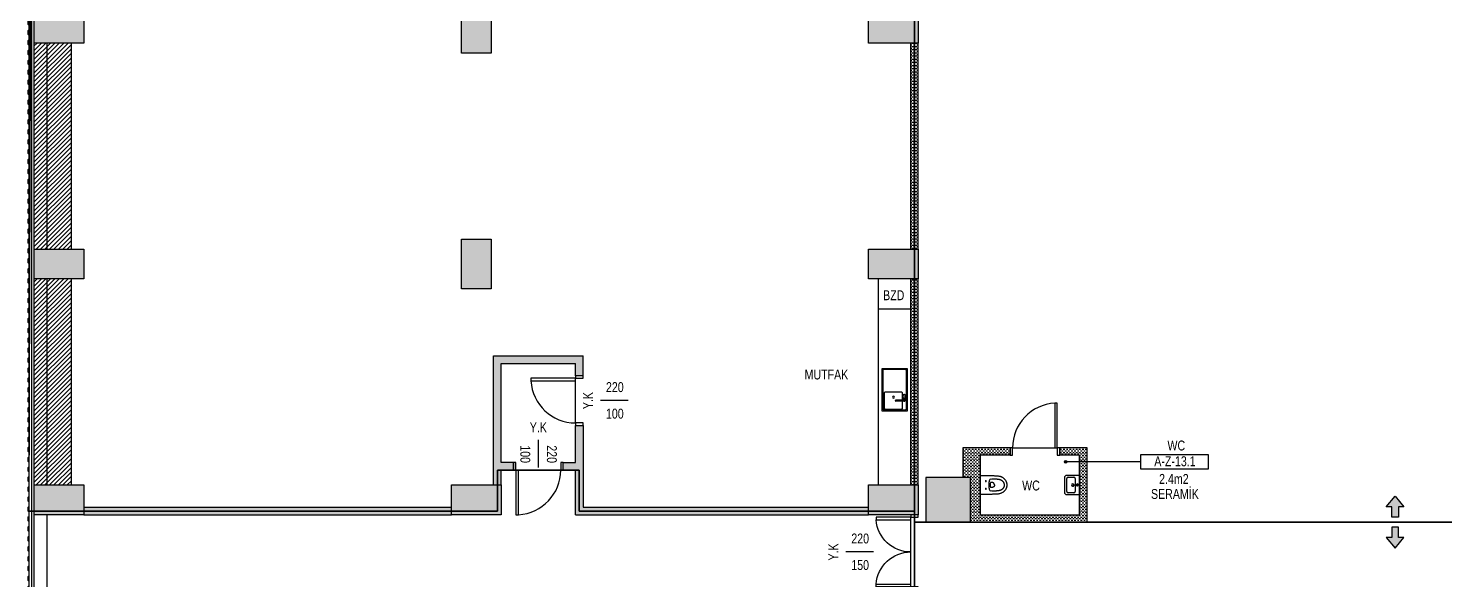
# Model space of a CAD drawing. Extents: x 259761 to 283296, y -701091 to -693683.
# Drawn here: x 259935 to 262787, y -698271 to -697160 of the extents above; entities that cross this region are included whole.
import ezdxf
from ezdxf.enums import TextEntityAlignment as Align

# ---------------------------------------------------------------- set-up
doc = ezdxf.new("R2010")
doc.units = 0
doc.header["$MEASUREMENT"] = 0
doc.layers.get('0').update_dxf_attribs({"linetype": 'CONTINUOUS'})
for name, color, linetype in [('A-DOOR', 193, 'CONTINUOUS'), ('A-WALL-SNWPNL', 200, 'CONTINUOUS'), ('MKDU0', 50, 'CONTINUOUS')]:
    doc.layers.add(name, color=color, linetype=linetype)
doc.styles.add('Fields_100', font='act_simplex.shx', dxfattribs={"width": 0.8, "height": 20})
pattern_1 = [(0, (256351.4238, -647212.943), (3.175, 3.175), [3.175, -3.175])]
pattern_2 = [(45, (256351.424, -695852.415), (-4.490128, 4.490128), []), (45, (256355.914, -695852.415), (-4.490128, 4.490128), [3.175, -1.5875])]
pattern_3 = [(0, (209107.1342, -701573.9754), (3.175, 3.175), [3.175, -3.175])]

# ---------------------------------------------------------------- blocks, each defined once
blk = doc.blocks.new('KAPI_100')
at = {"layer": 'A-DOOR'}
blk.add_line((5, 15), (95, 15), dxfattribs=at)
blk.add_lwpolyline([(95, 15), (95, 105), (90, 105), (90, 15)], dxfattribs=at)
for points in [[(0, 0), (5, 0), (5, 15), (0, 15)], [(95, 0), (100, 0), (100, 15), (95, 15)]]:
    blk.add_lwpolyline(points, close=True, dxfattribs=at)
blk.add_arc((95, 15), 90, 93.1847, 180, dxfattribs=at)
blk = doc.blocks.new('EVİYE')
at = {"linetype": 'Continuous'}
for p, q in [((19.4, -6.2), (19.4, -5.8)), ((19.8, -6), (19.8, -22.2)), ((19.8, -22.2), (19.8, -22.4)), ((21, -23.3), (21, -23.3)), ((21, -23.3), (21, -23.3)), ((22.1, -6), (22.1, -22.2)), ((22.1, -22.2), (22.1, -22.4)), ((25.4, -3.8), (25.4, -3.8)), ((27.4, -3.8), (25.4, -3.8)), ((25.4, -8.2), (27.4, -8.2)), ((25.4, -8.2), (25.4, -8.2)), ((28.6, -4.4), (28.6, -4.4)), ((28.6, -7.6), (28.6, -7.6)), ((32.7, -4.7), (28.7, -4.4)), ((28.7, -4.4), (28.7, -4.4)), ((28.7, -7.6), (32.7, -7.4))]:
    blk.add_line(p, q, dxfattribs=at)
blk.add_lwpolyline([(86, 0), (0, 0), (0, -50), (86, -50)], close=True)
blk.add_lwpolyline([(82, -2), (4, -2, 0.414214), (2, -4), (2, -46, 0.414214), (4, -48), (82, -48, 0.523943), (84, -47), (84, -4, 0.414214)], format="xyb", close=True)
blk.add_lwpolyline([(22.1, -9), (36, -9, -0.414214), (38, -11), (38, -44, -0.414214), (36, -46), (6, -46, -0.414214), (4, -44), (4, -11, -0.414214), (6, -9), (19.8, -9)], format="xyb")
for points in [[(25.1, -3.9), (24.4, -3.9), (23.3, -3.7), (22, -3.6)], [(22.1, -8.4), (23.3, -8.3), (24.4, -8.1), (25.1, -8.1)], [(28.6, -4.4), (28.4, -4.2), (28.1, -4), (27.9, -3.9), (27.6, -3.9), (27.4, -3.8)], [(27.4, -8.2), (27.6, -8.1), (27.9, -8.1), (28.1, -8), (28.4, -7.8), (28.6, -7.6)], [(28.7, -4.4), (28.6, -4.4), (28.6, -4.4), (28.6, -4.4)], [(28.6, -7.6), (28.6, -7.6), (28.6, -7.6), (28.7, -7.6)], [(28.7, -4.4), (28.7, -4.4), (28.7, -4.4)], [(28.7, -7.6), (28.7, -7.6), (28.7, -7.6)]]:
    blk.add_lwpolyline(points, dxfattribs=at)
blk.add_circle((28, -27.5), 2)
for centre, radius, start, end in [((21, -22.4), 1.12, 180.004, 187.274), ((21, -6), 1.15, 0, 180), ((21, -22.2), 1.11, 179.6327, 180), ((21, -22.4), 1.12, 187.2803, 193.0501), ((21, -22.4), 1.12, 193.0508, 194.1656), ((21, -22.2), 1.11, 0, 0.3673), ((21, -22.4), 1.12, 352.365, 359.9955), ((21, -22.4), 1.12, 348.214, 352.3596), ((21, -22.4), 1.12, 345.2288, 348.2139), ((21.6, -6), 2.45, 282.2488, 283.187), ((28.7, -4.5), 0.0981, 84.5106, 86.9623), ((29, -9.1), 1.53, 102.1714, 102.4221), ((28.7, -7.5), 0.086, 272.89, 274.1316), ((32.7, -4.7), 0.0648, 75.6342, 86.9252), ((32.7, -7.3), 0.0649, 272.9786, 284.4065)]:
    blk.add_arc(centre, radius, start, end, dxfattribs=at)
for points, knots in [([(19.4, -5.8), (19.4, -5.7), (19.5, -5.4), (19.6, -5.1), (19.7, -4.8), (19.9, -4.6), (20.1, -4.3), (20.3, -4.2), (20.4, -4), (20.7, -3.9), (20.9, -3.8), (21.1, -3.7), (21.3, -3.6), (21.6, -3.6), (21.8, -3.6), (22, -3.6), (22, -3.6)], [0, 0, 0, 0, 0.124892, 0.187406, 0.249919, 0.374812, 0.437329, 0.499844, 0.562367, 0.624891, 0.687407, 0.749922, 0.812445, 0.874969, 0.937484, 1, 1, 1, 1]), ([(19.4, -6.2), (19.4, -6.4), (19.5, -6.7), (19.7, -7.1), (19.8, -7.3), (19.8, -7.4)], [0, 0, 0, 0, 0.499437, 0.749696, 1, 1, 1, 1]), ([(21, -23.6), (20.9, -23.6), (20.8, -23.6), (20.6, -23.5), (20.4, -23.4), (20.2, -23.3), (20, -23.1), (19.9, -22.9), (19.9, -22.7), (19.8, -22.5), (19.8, -22.4)], [0, 0, 0, 0, 0.125137, 0.250246, 0.375317, 0.500338, 0.625307, 0.750232, 0.875122, 1, 1, 1, 1]), ([(21, -23.6), (20.9, -23.6), (20.8, -23.6), (20.6, -23.5), (20.4, -23.4), (20.3, -23.3), (20.1, -23.2), (20, -23.1), (19.9, -22.9), (19.9, -22.8), (19.9, -22.7)], [0, 0, 0, 0, 0.125774, 0.25144, 0.376916, 0.502128, 0.627034, 0.751626, 0.875929, 1, 1, 1, 1]), ([(22.1, -22.4), (22.1, -22.5), (22.1, -22.7), (22.1, -22.9), (22, -23.1), (21.8, -23.3), (21.6, -23.4), (21.4, -23.5), (21.2, -23.6), (21.1, -23.6), (21, -23.6)], [0, 0, 0, 0, 0.124878, 0.249766, 0.374691, 0.499662, 0.624683, 0.749755, 0.874863, 1, 1, 1, 1]), ([(21, -23.6), (21.1, -23.6), (21.2, -23.6), (21.4, -23.5), (21.5, -23.4), (21.7, -23.3), (21.8, -23.2), (22, -23.1), (22.1, -22.9), (22.1, -22.8), (22.1, -22.7)], [0, 0, 0, 0, 0.125766, 0.251426, 0.376898, 0.50211, 0.62702, 0.751617, 0.875925, 1, 1, 1, 1]), ([(25.4, -3.8), (25.4, -3.8), (25.3, -3.8), (25.2, -3.9), (25.1, -3.9), (24.9, -4), (24.7, -4.2), (24.6, -4.4), (24.4, -4.7), (24.3, -4.9), (24.3, -5.2), (24.2, -5.6), (24.2, -5.9), (24.2, -6)], [0, 0, 0, 0, 0.042576, 0.086043, 0.13119, 0.178675, 0.282596, 0.400733, 0.533773, 0.605591, 0.680462, 0.837443, 1, 1, 1, 1]), ([(24.2, -6), (24.2, -6.2), (24.2, -6.4), (24.3, -6.8), (24.3, -7.1), (24.4, -7.3), (24.6, -7.6), (24.7, -7.8), (24.9, -8), (25.1, -8.1), (25.2, -8.2), (25.3, -8.2), (25.4, -8.2), (25.4, -8.2)], [0, 0, 0, 0, 0.162462, 0.319396, 0.39426, 0.466082, 0.599156, 0.717347, 0.821324, 0.868827, 0.913983, 0.957445, 1, 1, 1, 1]), ([(25.6, -6), (25.6, -5.9), (25.6, -5.6), (25.7, -5.2), (25.8, -5), (25.9, -4.7), (26.1, -4.5), (26.3, -4.3), (26.5, -4.2), (26.7, -4), (26.9, -3.9), (27.1, -3.9), (27.2, -3.9), (27.3, -3.8), (27.4, -3.8)], [0, 0, 0, 0, 0.136919, 0.272121, 0.338641, 0.404193, 0.531768, 0.593808, 0.654623, 0.772686, 0.830354, 0.887308, 0.94377, 1, 1, 1, 1]), ([(27.4, -8.2), (27.3, -8.2), (27.2, -8.2), (27.1, -8.1), (26.9, -8.1), (26.7, -8), (26.5, -7.8), (26.3, -7.7), (26.1, -7.5), (25.9, -7.3), (25.8, -7), (25.7, -6.8), (25.6, -6.4), (25.6, -6.1), (25.6, -6)], [0, 0, 0, 0, 0.056218, 0.112671, 0.169619, 0.227285, 0.345353, 0.406172, 0.46822, 0.595811, 0.66137, 0.727894, 0.863096, 1, 1, 1, 1]), ([(32.7, -7.4), (32.7, -7.4), (32.9, -7.3), (33.1, -7.2), (33.3, -7.1), (33.5, -6.9), (33.6, -6.7), (33.7, -6.4), (33.8, -6), (33.7, -5.6), (33.6, -5.3), (33.5, -5.1), (33.3, -4.9), (33.1, -4.8), (32.9, -4.7), (32.7, -4.7), (32.7, -4.7)], [0, 0, 0, 0, 0.058363, 0.117424, 0.177669, 0.239426, 0.302812, 0.367695, 0.499943, 0.632207, 0.697109, 0.760515, 0.822295, 0.882558, 0.941631, 1, 1, 1, 1])]:
    blk.add_open_spline(points, degree=3, knots=knots, dxfattribs=at)
blk = doc.blocks.new('KAPI 150')
at = {"layer": 'A-DOOR'}
blk.add_line((145, 15), (5, 15), dxfattribs=at)
for points in [[(5, 15), (5, 85), (10, 85), (10, 15)], [(145, 15), (145, 85), (140, 85), (140, 15)]]:
    blk.add_lwpolyline(points, dxfattribs=at)
for points in [[(5, 0), (0, 0), (0, 15), (5, 15)], [(150, 0), (145, 0), (145, 15), (150, 15)]]:
    blk.add_lwpolyline(points, close=True, dxfattribs=at)
for centre, start, end in [((5, 15), 0, 85.904), ((145, 15), 94.096, 180)]:
    blk.add_arc(centre, 70, start, end, dxfattribs=at)
blk = doc.blocks.new('AÇK_01')
at = {"color": 0}
blk.add_lwpolyline([(28, 0), (-28, 0)], dxfattribs=at)
at = {"color": 0, "style": 'Fields_100', "width": 0.8}
blk.add_attdef('A.Ç.K.01', text='', height=20, rotation=90, dxfattribs=at).set_placement((-53, 0), align=Align.MIDDLE_CENTER)
for tag, p in [('W', (1, 17.2)), ('H', (1, -36.3))]:
    blk.add_attdef(tag, text='', height=20, dxfattribs=at).set_placement(p, align=Align.CENTER)
blk = doc.blocks.new('*U50')
at = {"layer": 'A-WALL-SNWPNL'}
blk.add_lwpolyline([(50, 1), (42, 1), (40, -1), (32, -1), (30, 1), (22, 1), (20, -1), (12, -1), (10, 1), (2, 1), (0, -1), (-8, -1), (-10, 1), (-18, 1), (-20, -1), (-28, -1), (-30, 1), (-38, 1), (-40, -1), (-48, -1), (-50, 1)], dxfattribs=at)
blk = doc.blocks.new('*U51')
at = {"layer": 'MKDU0', "color": 0, "linetype": 'ByBlock', "lineweight": -2, "transparency": 16777216}
for p in [(0, 0), (100, 0), (200, 0), (300, 0), (400, 0), (500, 0), (600, 0), (700, 0), (800, 0), (900, 0), (1000, 0), (1100, 0), (1200, 0), (1300, 0), (1400, 0), (1500, 0), (1600, 0), (1700, 0), (1800, 0), (1900, 0), (2000, 0), (2100, 0)]:
    blk.add_blockref('*U50', p, dxfattribs=at)
blk = doc.blocks.new('KLOZET')
at = {"linetype": 'Continuous'}
for p, q in [((-18.1, 28), (-18, 29.4)), ((-18, 30.7), (-17.9, 32)), ((-18, 29.4), (-18, 30.7)), ((-17.9, 32), (-17.8, 33.3)), ((-17.8, 33.3), (-17.7, 34.5)), ((-17.7, 34.5), (-17.6, 35.7)), ((-17.6, 35.7), (-17.5, 36.9)), ((-17.5, 36.9), (-17.3, 38.1)), ((-17.3, 38.1), (-17.1, 39.2)), ((-17.1, 39.2), (-16.8, 40.3)), ((-16.8, 40.3), (-16.5, 41.3)), ((-16.5, 41.3), (-16.1, 42.4)), ((-16.1, 42.4), (-15.7, 43.3)), ((-15.7, 43.3), (-15.3, 44.3)), ((-15.3, 44.3), (-14.8, 45.2)), ((-14.8, 45.2), (-14.3, 46)), ((-14.3, 46), (-13.7, 46.8)), ((-13.7, 46.8), (-13.1, 47.6)), ((-13.1, 47.6), (-12.4, 48.3)), ((-12.4, 48.3), (-11.7, 49)), ((-12.2, 31.1), (-12.3, 30.4)), ((-12.3, 30.4), (-12.3, 29.6)), ((-12.3, 29.6), (-12.3, 28.8)), ((-12.3, 28.8), (-12.3, 27.9)), ((-12.1, 32.6), (-12.2, 31.9)), ((-12.2, 31.9), (-12.2, 31.1)), ((-12, 33.9), (-12.1, 33.2)), ((-12.1, 33.2), (-12.1, 32.6)), ((-11.9, 35.1), (-12, 34.5)), ((-12, 34.5), (-12, 33.9)), ((-11.8, 35.7), (-11.9, 35.1)), ((-11.7, 36.7), (-11.8, 36.2)), ((-11.8, 36.2), (-11.8, 35.7)), ((-11.7, 49), (-11, 49.6)), ((-11.6, 37.3), (-11.7, 36.7)), ((-11.5, 37.7), (-11.6, 37.3)), ((-11.4, 38.2), (-11.5, 37.7)), ((-11.3, 38.6), (-11.4, 38.2)), ((-11.2, 39), (-11.3, 38.6)), ((-11.1, 39.4), (-11.2, 39)), ((-11, 39.8), (-11.1, 39.4)), ((-11, 49.6), (-10.3, 50.2)), ((-10.9, 40.2), (-11, 39.8)), ((-10.8, 40.5), (-10.9, 40.2)), ((-10.6, 40.8), (-10.8, 40.5)), ((-10.5, 41.1), (-10.6, 40.8)), ((-10.4, 41.4), (-10.5, 41.1)), ((-10.2, 41.7), (-10.4, 41.4)), ((-10.3, 50.2), (-9.6, 50.7)), ((-10.1, 42), (-10.2, 41.7)), ((-9.9, 42.2), (-10.1, 42)), ((-9.8, 42.5), (-9.9, 42.2)), ((-9.6, 42.7), (-9.8, 42.5)), ((-9.6, 50.7), (-8.8, 51.2)), ((-9.4, 43), (-9.6, 42.7)), ((-9.3, 43.2), (-9.4, 43)), ((-9.1, 43.5), (-9.3, 43.2)), ((-8.9, 43.7), (-9.1, 43.5)), ((-8.7, 44), (-8.9, 43.7)), ((-8.8, 51.2), (-8, 51.7)), ((-8.5, 44.2), (-8.7, 44)), ((-8.2, 44.4), (-8.5, 44.2)), ((-8, 44.7), (-8.2, 44.4)), ((-8, 51.7), (-7.2, 52.1)), ((-7.8, 44.9), (-8, 44.7)), ((-7.5, 45.1), (-7.8, 44.9)), ((-7.3, 45.3), (-7.5, 45.1)), ((-7, 45.5), (-7.3, 45.3)), ((-7.2, 52.1), (-6.4, 52.5)), ((-6.7, 45.8), (-7, 45.5)), ((-6.4, 46), (-6.7, 45.8)), ((-6.4, 52.5), (-5.6, 52.8)), ((-6.1, 46.2), (-6.4, 46)), ((-5.8, 46.4), (-6.1, 46.2)), ((-5.5, 46.5), (-5.8, 46.4)), ((-5.6, 52.8), (-4.8, 53.1)), ((-5.2, 46.7), (-5.5, 46.5)), ((-4.9, 46.9), (-5.2, 46.7)), ((-4.6, 47.1), (-4.9, 46.9)), ((-4.8, 53.1), (-4, 53.3)), ((-4.2, 47.2), (-4.6, 47.1)), ((-3.9, 47.3), (-4.2, 47.2)), ((-4, 53.3), (-3.2, 53.5)), ((-3.6, 47.5), (-3.9, 47.3)), ((-3.3, 47.6), (-3.6, 47.5)), ((-3, 47.7), (-3.3, 47.6)), ((-3.2, 53.5), (-2.3, 53.7)), ((-2.7, 47.8), (-3, 47.7)), ((-2.4, 47.9), (-2.7, 47.8)), ((-2.1, 48), (-2.4, 47.9)), ((-2.3, 53.7), (-1.5, 53.8)), ((-1.8, 48), (-2.1, 48)), ((-1.5, 48.1), (-1.8, 48)), ((-1.5, 53.8), (-0.7, 53.9)), ((-1.2, 48.1), (-1.5, 48.1)), ((-1, 48.2), (-1.2, 48.1)), ((-0.7, 48.2), (-1, 48.2)), ((-0.7, 53.9), (0, 53.9)), ((-0.5, 48.2), (-0.7, 48.2)), ((-0.2, 48.2), (-0.5, 48.2)), ((0, 28.5), (-0.3, 28.5)), ((0, 48.2), (-0.2, 48.2)), ((0, 53.9), (0.7, 53.9)), ((0.5, 48.2), (0, 48.2)), ((0, 28.5), (0.3, 28.5)), ((1, 48.2), (0.5, 48.2)), ((0.7, 53.9), (1.5, 53.8)), ((1.5, 48.1), (1, 48.2)), ((1.5, 53.8), (2.3, 53.7)), ((2.1, 48), (1.5, 48.1)), ((2.6, 47.8), (2.1, 48)), ((2.3, 53.7), (3.2, 53.5)), ((3.2, 47.6), (2.6, 47.8)), ((3.2, 53.5), (4, 53.3)), ((3.7, 47.4), (3.2, 47.6)), ((4.3, 47.2), (3.7, 47.4)), ((4, 53.3), (4.8, 53.1)), ((4.9, 46.9), (4.3, 47.2)), ((4.8, 53.1), (5.6, 52.8)), ((5.4, 46.6), (4.9, 46.9)), ((6, 46.3), (5.4, 46.6)), ((5.6, 52.8), (6.4, 52.5)), ((6.5, 45.9), (6, 46.3)), ((6.4, 52.5), (7.2, 52.1)), ((7, 45.5), (6.5, 45.9)), ((7.5, 45.1), (7, 45.5)), ((7.2, 52.1), (8, 51.7)), ((8, 44.7), (7.5, 45.1)), ((8, 51.7), (8.8, 51.2)), ((8.4, 44.2), (8, 44.7)), ((8.9, 43.7), (8.4, 44.2)), ((8.8, 51.2), (9.6, 50.7)), ((9.3, 43.2), (8.9, 43.7)), ((9.6, 42.7), (9.3, 43.2)), ((9.6, 50.7), (10.3, 50.2)), ((10, 42.1), (9.6, 42.7)), ((10.3, 41.6), (10, 42.1)), ((10.3, 50.2), (11, 49.6)), ((10.6, 40.9), (10.3, 41.6)), ((10.8, 40.3), (10.6, 40.9)), ((11.1, 39.6), (10.8, 40.3)), ((11, 49.6), (11.7, 49)), ((11.3, 38.9), (11.1, 39.6)), ((11.4, 38.2), (11.3, 38.9)), ((11.6, 37.4), (11.4, 38.2)), ((11.7, 36.6), (11.6, 37.4)), ((11.7, 49), (12.4, 48.3)), ((11.8, 35.7), (11.7, 36.6)), ((11.9, 34.9), (11.8, 35.7)), ((12, 34), (11.9, 34.9)), ((12.1, 33.1), (12, 34)), ((12.2, 32.1), (12.1, 33.1)), ((12.2, 31.2), (12.2, 32.1)), ((12.3, 30.2), (12.2, 31.2)), ((12.3, 29.2), (12.3, 30.2)), ((12.3, 28.1), (12.3, 29.2)), ((12.4, 48.3), (13.1, 47.6)), ((13.1, 47.6), (13.7, 46.8)), ((13.7, 46.8), (14.3, 46)), ((14.3, 46), (14.8, 45.2)), ((14.8, 45.2), (15.3, 44.3)), ((15.3, 44.3), (15.7, 43.3)), ((15.7, 43.3), (16.1, 42.4)), ((16.1, 42.4), (16.5, 41.3)), ((16.5, 41.3), (16.8, 40.3)), ((16.8, 40.3), (17.1, 39.2)), ((17.1, 39.2), (17.3, 38.1)), ((17.3, 38.1), (17.5, 36.9)), ((17.5, 36.9), (17.6, 35.7)), ((17.6, 35.7), (17.7, 34.5)), ((17.7, 34.5), (17.8, 33.3)), ((17.8, 33.3), (17.9, 32)), ((17.9, 32), (18, 30.7)), ((18, 30.7), (18, 29.4)), ((18, 29.4), (18.1, 28)), ((-18.3, 0), (-18.2, 12.1)), ((-18.3, 0), (18.3, 0)), ((-18.2, 23.7), (-18.1, 25.2)), ((-18.2, 22.2), (-18.2, 23.7)), ((-18.2, 20.6), (-18.2, 22.2)), ((-18.2, 17.4), (-18.2, 20.6)), ((-18.2, 12.1), (-18.2, 17.4)), ((-18.1, 26.6), (-18.1, 28)), ((-18.1, 25.2), (-18.1, 26.6)), ((-12.3, 27.9), (-12.4, 27)), ((-12.4, 27), (-12.4, 26.1)), ((-12.4, 26.1), (-12.4, 25.2)), ((-12.4, 25.2), (-12.4, 24.2)), ((-12.4, 24.2), (-12.4, 23.2)), ((-12.4, 23.2), (-12.4, 22.2)), ((-9.2, 18.4), (-8.2, 18.3)), ((-8.2, 18.3), (-7.1, 18.2)), ((-7.1, 18.2), (-6.1, 18.1)), ((-6.1, 18.1), (-5.1, 18)), ((-5.1, 18), (-4.1, 18)), ((-4.8, 24.3), (-4.9, 23.9)), ((-4.9, 23.9), (-4.9, 23.5)), ((-4.9, 23.5), (-4.8, 20.8)), ((-4.7, 25), (-4.8, 24.6)), ((-4.8, 24.6), (-4.8, 24.3)), ((-4.6, 25.3), (-4.7, 25)), ((-4.4, 25.6), (-4.6, 25.3)), ((-4.3, 25.9), (-4.4, 25.6)), ((-4.1, 26.2), (-4.3, 25.9)), ((-3.9, 26.5), (-4.1, 26.2)), ((-4.1, 18), (-3.1, 17.9)), ((-3.8, 26.8), (-3.9, 26.5)), ((-3.5, 27), (-3.8, 26.8)), ((-3.8, 20.8), (-2.1, 20.8)), ((-3.3, 27.2), (-3.5, 27)), ((-3.1, 27.4), (-3.3, 27.2)), ((-2.8, 27.6), (-3.1, 27.4)), ((-3.1, 17.9), (-2, 17.9)), ((-2.5, 27.8), (-2.8, 27.6)), ((-2.2, 28), (-2.5, 27.8)), ((-1.9, 28.1), (-2.2, 28)), ((-2.1, 20.8), (-0.4, 20.8)), ((-2, 17.9), (-1, 17.9)), ((-1.6, 28.2), (-1.9, 28.1)), ((-1.3, 28.3), (-1.6, 28.2)), ((-1, 28.4), (-1.3, 28.3)), ((-0.7, 28.5), (-1, 28.4)), ((-1, 17.9), (0, 17.9)), ((-0.3, 28.5), (-0.7, 28.5)), ((-0.4, 20.8), (1.7, 20.8)), ((0, 17.9), (1, 17.9)), ((0.3, 28.5), (0.7, 28.5)), ((0.7, 28.5), (1, 28.4)), ((1, 28.4), (1.3, 28.3)), ((1, 17.9), (2, 17.9)), ((1.3, 28.3), (1.6, 28.2)), ((1.6, 28.2), (1.9, 28.1)), ((1.7, 20.8), (3.4, 20.8)), ((1.9, 28.1), (2.2, 28)), ((2, 17.9), (3.1, 17.9)), ((2.2, 28), (2.5, 27.8)), ((2.5, 27.8), (2.8, 27.6)), ((2.8, 27.6), (3.1, 27.4)), ((3.1, 27.4), (3.3, 27.2)), ((3.1, 17.9), (4.1, 18)), ((3.3, 27.2), (3.5, 27)), ((3.4, 20.8), (3.8, 20.8)), ((3.5, 27), (3.8, 26.7)), ((3.8, 26.7), (4, 26.5)), ((4, 26.5), (4.1, 26.2)), ((4.1, 26.2), (4.3, 25.9)), ((4.1, 18), (5.1, 18)), ((4.3, 25.9), (4.5, 25.6)), ((4.5, 25.6), (4.6, 25.3)), ((4.6, 25.3), (4.7, 25)), ((4.7, 25), (4.8, 24.6)), ((4.8, 24.6), (4.8, 24.3)), ((4.8, 24.3), (4.9, 23.9)), ((4.9, 23.5), (4.8, 20.8)), ((4.9, 23.9), (4.9, 23.5)), ((5.1, 18), (6.1, 18.1)), ((6.1, 18.1), (7.1, 18.2)), ((7.1, 18.2), (8.2, 18.3)), ((8.2, 18.3), (9.2, 18.4)), ((12.4, 27), (12.3, 28.1)), ((12.4, 25.9), (12.4, 27)), ((12.4, 24.7), (12.4, 25.9)), ((12.4, 23.4), (12.4, 24.7)), ((12.4, 22.2), (12.4, 23.4)), ((18.1, 28), (18.1, 26.6)), ((18.1, 26.6), (18.1, 25.2)), ((18.1, 25.2), (18.2, 23.7)), ((18.2, 23.7), (18.2, 22.2)), ((18.2, 22.2), (18.2, 20.6)), ((18.2, 20.6), (18.2, 17.4)), ((18.2, 17.4), (18.2, 13.9)), ((18.2, 13.9), (18.3, 0))]:
    blk.add_line(p, q, dxfattribs=at)
at = {"ltscale": 3}
for p, q in [((-6.5, 10.9), (-9, 10.9)), ((-7.7, 12.2), (-7.7, 9.6)), ((9, 10.9), (6.5, 10.9)), ((7.7, 12.2), (7.7, 9.6))]:
    blk.add_line(p, q, dxfattribs=at)
at = {"lineweight": 0}
for p, q in [((-3.8, 20.8), (-4.8, 20.8)), ((3.8, 20.8), (4.8, 20.8))]:
    blk.add_line(p, q, dxfattribs=at)
at = {"linetype": 'Continuous'}
for centre in [(-7.7, 10.9), (7.7, 10.9)]:
    blk.add_circle(centre, 0.75, dxfattribs=at)
for centre, start, end in [((-8.7, 22.1), 179.5021, 262.9898), ((8.7, 22.1), 277.0095, 0.5028)]:
    blk.add_arc(centre, 3.72, start, end, dxfattribs=at)
blk = doc.blocks.new('Mahal Kutusu_100_2')
at = {"color": 0}
blk.add_lwpolyline([(-68, 30), (68, 30), (68, 0), (-68, 0)], close=True, dxfattribs=at)
at = {"color": 0, "style": 'Fields_100', "width": 0.8}
for tag, p in [('MAHAL', (3.6, 37.9)), ('A-Z-04.1', (0.9, 6.2)), ('ALAN', (-1.3, -29.4)), ('KAPLAMA', (0.8, -59.7))]:
    blk.add_attdef(tag, text='', height=20, dxfattribs=at).set_placement(p, align=Align.CENTER)

msp = doc.modelspace()

# ---------------------------------------------------------------- hatches: boundary and pattern name
at = {"layer": 'MKDU0', "ltscale": 0.03}
h = msp.add_hatch(dxfattribs=at)
h.set_pattern_fill('ANSI33', color=8)
h.set_pattern_definition(pattern_2)
h.paths.add_polyline_path([(260866.6, -698635.4), (260806.6, -698635.4), (260806.6, -698535.4), (260866.6, -698535.4)])
h.paths.add_polyline_path([(259946.6, -698615.4), (259946.6, -698555.4), (260046.6, -698555.4), (260046.6, -698615.4)])
h.paths.add_polyline_path([(261626.6, -698615.4), (261626.6, -698555.4), (261726.6, -698555.4), (261726.6, -698615.4)])
h.paths.add_polyline_path([(260866.6, -699585.4), (260806.6, -699585.4), (260806.6, -699485.4), (260866.6, -699485.4)])
h.paths.add_polyline_path([(260866.6, -699110.4), (260806.6, -699110.4), (260806.6, -699010.4), (260866.6, -699010.4)])
h.paths.add_polyline_path([(260866.6, -697685.4), (260806.6, -697685.4), (260806.6, -697585.4), (260866.6, -697585.4)])
h.paths.add_polyline_path([(260866.6, -697210.4), (260806.6, -697210.4), (260806.6, -697110.4), (260866.6, -697110.4)])
h.paths.add_polyline_path([(260866.6, -696735.4), (260806.6, -696735.4), (260806.6, -696635.4), (260866.6, -696635.4)])
h.paths.add_polyline_path([(260866.6, -695785.4), (260806.6, -695785.4), (260806.6, -695685.4), (260866.6, -695685.4)])
h.paths.add_polyline_path([(260866.6, -695310.4), (260806.6, -695310.4), (260806.6, -695210.4), (260866.6, -695210.4)])
h.paths.add_polyline_path([(260866.6, -694835.4), (260806.6, -694835.4), (260806.6, -694735.4), (260866.6, -694735.4)])
h.paths.add_polyline_path([(259946.6, -700055.4), (259946.6, -699995.4), (260046.6, -699995.4), (260046.6, -700055.4)])
h.paths.add_polyline_path([(260786.6, -700055.4), (260786.6, -699995.4), (260886.6, -699995.4), (260886.6, -700055.4)])
h.paths.add_polyline_path([(261626.6, -700055.4), (261626.6, -699995.4), (261726.6, -699995.4), (261726.6, -700055.4)])
h.paths.add_polyline_path([(259946.6, -699565.4), (259946.6, -699505.4), (260046.6, -699505.4), (260046.6, -699565.4)])
h.paths.add_polyline_path([(261626.6, -699565.4), (261626.6, -699505.4), (261726.6, -699505.4), (261726.6, -699565.4)])
h.paths.add_polyline_path([(259946.6, -699090.4), (259946.6, -699030.4), (260046.6, -699030.4), (260046.6, -699090.4)])
h.paths.add_polyline_path([(261626.6, -699090.4), (261626.6, -699030.4), (261726.6, -699030.4), (261726.6, -699090.4)])
h.paths.add_polyline_path([(259946.6, -698140.4), (259946.6, -698080.4), (260046.6, -698080.4), (260046.6, -698140.4)])
h.paths.add_polyline_path([(260786.6, -698140.4), (260786.6, -698080.4), (260886.6, -698080.4), (260886.6, -698140.4)])
h.paths.add_polyline_path([(261626.6, -698140.4), (261626.6, -698080.4), (261726.6, -698080.4), (261726.6, -698140.4)])
h.paths.add_polyline_path([(259946.6, -697665.4), (259946.6, -697605.4), (260046.6, -697605.4), (260046.6, -697665.4)])
h.paths.add_polyline_path([(261626.6, -697665.4), (261626.6, -697605.4), (261726.6, -697605.4), (261726.6, -697665.4)])
h.paths.add_polyline_path([(259946.6, -697190.4), (259946.6, -697130.4), (260046.6, -697130.4), (260046.6, -697190.4)])
h.paths.add_polyline_path([(261626.6, -697190.4), (261626.6, -697130.4), (261726.6, -697130.4), (261726.6, -697190.4)])
h.paths.add_polyline_path([(259946.6, -696715.4), (259946.6, -696655.4), (260046.6, -696655.4), (260046.6, -696715.4)])
h.paths.add_polyline_path([(261626.6, -696715.4), (261626.6, -696655.4), (261726.6, -696655.4), (261726.6, -696715.4)])
h.paths.add_polyline_path([(259946.6, -696240.4), (259946.6, -696180.4), (260046.6, -696180.4), (260046.6, -696240.4)])
h.paths.add_polyline_path([(260786.6, -696240.4), (260786.6, -696180.4), (260886.6, -696180.4), (260886.6, -696240.4)])
h.paths.add_polyline_path([(261626.6, -696240.4), (261626.6, -696180.4), (261726.6, -696180.4), (261726.6, -696240.4)])
h.paths.add_polyline_path([(259946.6, -695765.4), (259946.6, -695705.4), (260046.6, -695705.4), (260046.6, -695765.4)])
h.paths.add_polyline_path([(261626.6, -695765.4), (261626.6, -695705.4), (261726.6, -695705.4), (261726.6, -695765.4)])
h.paths.add_polyline_path([(259946.6, -695290.4), (259946.6, -695230.4), (260046.6, -695230.4), (260046.6, -695290.4)])
h.paths.add_polyline_path([(261626.6, -695290.4), (261626.6, -695230.4), (261726.6, -695230.4), (261726.6, -695290.4)])
h.paths.add_polyline_path([(259946.6, -694815.4), (259946.6, -694755.4), (260046.6, -694755.4), (260046.6, -694815.4)])
h.paths.add_polyline_path([(261626.6, -694815.4), (261626.6, -694755.4), (261726.6, -694755.4), (261726.6, -694815.4)])
h.paths.add_polyline_path([(259946.6, -694325.4), (259946.6, -694265.4), (260046.6, -694265.4), (260046.6, -694325.4)])
h.paths.add_polyline_path([(260786.6, -694325.4), (260786.6, -694265.4), (260886.6, -694265.4), (260886.6, -694325.4)])
h.paths.add_polyline_path([(261626.6, -694325.4), (261626.6, -694265.4), (261726.6, -694265.4), (261726.6, -694325.4)])
h = msp.add_hatch(dxfattribs=at)
h.set_pattern_fill('ANSI33', color=8)
h.set_pattern_definition(pattern_2)
h.paths.add_polyline_path([(272541.6, -700055.4), (272631.6, -700055.4), (272631.6, -699965.4), (272541.6, -699965.4)])
h.paths.add_polyline_path([(272541.6, -694355.4), (272631.6, -694355.4), (272631.6, -694265.4), (272541.6, -694265.4)])
h.paths.add_polyline_path([(270741.6, -700055.4), (270831.6, -700055.4), (270831.6, -699965.4), (270741.6, -699965.4)])
h.paths.add_polyline_path([(267141.6, -700055.4), (267231.6, -700055.4), (267231.6, -699965.4), (267141.6, -699965.4)])
h.paths.add_polyline_path([(270741.6, -694355.4), (270831.6, -694355.4), (270831.6, -694265.4), (270741.6, -694265.4)])
h.paths.add_polyline_path([(267141.6, -694355.4), (267231.6, -694355.4), (267231.6, -694265.4), (267141.6, -694265.4)])
h.paths.add_polyline_path([(272541.6, -698155.4), (272631.6, -698155.4), (272631.6, -698065.4), (272541.6, -698065.4)])
h.paths.add_polyline_path([(272541.6, -696255.4), (272631.6, -696255.4), (272631.6, -696165.4), (272541.6, -696165.4)])
h.paths.add_polyline_path([(270741.6, -698155.4), (270831.6, -698155.4), (270831.6, -698065.4), (270741.6, -698065.4)])
h.paths.add_polyline_path([(267141.6, -698155.4), (267231.6, -698155.4), (267231.6, -698065.4), (267141.6, -698065.4)])
h.paths.add_polyline_path([(270741.6, -696255.4), (270831.6, -696255.4), (270831.6, -696165.4), (270741.6, -696165.4)])
h.paths.add_polyline_path([(267141.6, -696255.4), (267231.6, -696255.4), (267231.6, -696165.4), (267141.6, -696165.4)])
h.paths.add_polyline_path([(277941.6, -698155.4), (278031.6, -698155.4), (278031.6, -698065.4), (277941.6, -698065.4)])
h.paths.add_polyline_path([(277941.6, -696255.4), (278031.6, -696255.4), (278031.6, -696165.4), (277941.6, -696165.4)])
h.paths.add_polyline_path([(276141.6, -698155.4), (276231.6, -698155.4), (276231.6, -698065.4), (276141.6, -698065.4)])
h.paths.add_polyline_path([(276141.6, -696255.4), (276231.6, -696255.4), (276231.6, -696165.4), (276141.6, -696165.4)])
h.paths.add_polyline_path([(274341.6, -698155.4), (274431.6, -698155.4), (274431.6, -698065.4), (274341.6, -698065.4)])
h.paths.add_polyline_path([(274341.6, -696255.4), (274431.6, -696255.4), (274431.6, -696165.4), (274341.6, -696165.4)])
h.paths.add_polyline_path([(270641.6, -698155.4), (270731.6, -698155.4), (270731.6, -698065.4), (270641.6, -698065.4)])
h.paths.add_polyline_path([(270641.6, -696255.4), (270731.6, -696255.4), (270731.6, -696165.4), (270641.6, -696165.4)])
h.paths.add_polyline_path([(268941.6, -698155.4), (269031.6, -698155.4), (269031.6, -698065.4), (268941.6, -698065.4)])
h.paths.add_polyline_path([(268941.6, -696255.4), (269031.6, -696255.4), (269031.6, -696165.4), (268941.6, -696165.4)])
h.paths.add_polyline_path([(265341.6, -698155.4), (265431.6, -698155.4), (265431.6, -698065.4), (265341.6, -698065.4)])
h.paths.add_polyline_path([(265341.6, -696255.4), (265431.6, -696255.4), (265431.6, -696165.4), (265341.6, -696165.4)])
h.paths.add_polyline_path([(263541.6, -698155.4), (263631.6, -698155.4), (263631.6, -698065.4), (263541.6, -698065.4)])
h.paths.add_polyline_path([(263541.6, -696255.4), (263631.6, -696255.4), (263631.6, -696165.4), (263541.6, -696165.4)])
h.paths.add_polyline_path([(261741.6, -698155.4), (261831.6, -698155.4), (261831.6, -698065.4), (261741.6, -698065.4)])
h.paths.add_polyline_path([(261741.6, -696255.4), (261831.6, -696255.4), (261831.6, -696165.4), (261741.6, -696165.4)])
h.paths.add_polyline_path([(279741.6, -696255.4), (279831.6, -696255.4), (279831.6, -696165.4), (279741.6, -696165.4)])
h.paths.add_polyline_path([(279741.6, -698155.4), (279831.6, -698155.4), (279831.6, -698065.4), (279741.6, -698065.4)])
h.paths.add_polyline_path([(279741.6, -700055.4), (279831.6, -700055.4), (279831.6, -699965.4), (279741.6, -699965.4)])
h.paths.add_polyline_path([(277941.6, -700055.4), (278031.6, -700055.4), (278031.6, -699965.4), (277941.6, -699965.4)])
h.paths.add_polyline_path([(276141.6, -700055.4), (276231.6, -700055.4), (276231.6, -699965.4), (276141.6, -699965.4)])
h.paths.add_polyline_path([(274341.6, -700055.4), (274431.6, -700055.4), (274431.6, -699965.4), (274341.6, -699965.4)])
h.paths.add_polyline_path([(270641.6, -700055.4), (270731.6, -700055.4), (270731.6, -699965.4), (270641.6, -699965.4)])
h.paths.add_polyline_path([(268941.6, -700055.4), (269031.6, -700055.4), (269031.6, -699965.4), (268941.6, -699965.4)])
h.paths.add_polyline_path([(265341.6, -700055.4), (265431.6, -700055.4), (265431.6, -699965.4), (265341.6, -699965.4)])
h.paths.add_polyline_path([(263541.6, -700055.4), (263631.6, -700055.4), (263631.6, -699965.4), (263541.6, -699965.4)])
h.paths.add_polyline_path([(261741.6, -700055.4), (261831.6, -700055.4), (261831.6, -699965.4), (261741.6, -699965.4)])
h.paths.add_polyline_path([(279741.6, -694355.4), (279831.6, -694355.4), (279831.6, -694265.4), (279741.6, -694265.4)])
h.paths.add_polyline_path([(277941.6, -694355.4), (278031.6, -694355.4), (278031.6, -694265.4), (277941.6, -694265.4)])
h.paths.add_polyline_path([(276141.6, -694355.4), (276231.6, -694355.4), (276231.6, -694265.4), (276141.6, -694265.4)])
h.paths.add_polyline_path([(274341.6, -694355.4), (274431.6, -694355.4), (274431.6, -694265.4), (274341.6, -694265.4)])
h.paths.add_polyline_path([(270641.6, -694355.4), (270731.6, -694355.4), (270731.6, -694265.4), (270641.6, -694265.4)])
h.paths.add_polyline_path([(268941.6, -694355.4), (269031.6, -694355.4), (269031.6, -694265.4), (268941.6, -694265.4)])
h.paths.add_polyline_path([(265341.6, -694355.4), (265431.6, -694355.4), (265431.6, -694265.4), (265341.6, -694265.4)])
h.paths.add_polyline_path([(263541.6, -694355.4), (263631.6, -694355.4), (263631.6, -694265.4), (263541.6, -694265.4)])
h.paths.add_polyline_path([(261741.6, -694355.4), (261831.6, -694355.4), (261831.6, -694265.4), (261741.6, -694265.4)])
h = msp.add_hatch(dxfattribs=at)
h.set_pattern_fill('ANSI31', color=8, scale=2)
h.set_pattern_definition([(45, (256351.424, -646262.943), (-4.49012806, 4.49012806), [])])
h.paths.add_polyline_path([(260021.6, -697190.4), (259946.6, -697190.4), (259946.6, -697605.4), (260021.6, -697605.4)])
h = msp.add_hatch(dxfattribs=at)
h.set_pattern_fill('DASH', color=8)
h.set_pattern_definition(pattern_1)
h.paths.add_polyline_path([(261726.6, -697190.4), (261711.6, -697190.4), (261711.6, -697605.4), (261726.6, -697605.4)])
h = msp.add_hatch(dxfattribs=at)
h.set_pattern_fill('ANSI31', color=8, scale=2)
h.set_pattern_definition([(45, (256351.424, -646737.943), (-4.49012806, 4.49012806), [])])
h.paths.add_polyline_path([(260021.6, -697665.4), (259946.6, -697665.4), (259946.6, -698080.4), (260021.6, -698080.4)])
h = msp.add_hatch(dxfattribs=at)
h.set_pattern_fill('DASH', color=8)
h.set_pattern_definition(pattern_1)
h.paths.add_polyline_path([(261726.6, -697665.4), (261711.6, -697665.4), (261711.6, -698080.4), (261726.6, -698080.4)])
h = msp.add_hatch(dxfattribs=at)
h.set_pattern_fill('DASH', color=8)
h.set_pattern_definition(pattern_1)
h.paths.add_polyline_path([(261051.6, -697960.4), (261036.6, -697960.4), (261036.6, -698035.4), (261011.6, -698035.4), (261011.6, -698050.4), (261036.6, -698050.4), (261036.6, -698140.4), (261626.6, -698140.4), (261626.6, -698125.4), (261051.6, -698125.4)])
h.paths.add_polyline_path([(261051.6, -697820.4), (260871.6, -697820.4), (260871.6, -698080.4), (260886.6, -698080.4), (260886.6, -698050.4), (260911.6, -698050.4), (260911.6, -698035.4), (260886.6, -698035.4), (260886.6, -697835.4), (261036.6, -697835.4), (261036.6, -697860.4), (261051.6, -697860.4)])
h = msp.add_hatch(dxfattribs=at)
h.set_pattern_fill('DASH', color=8)
h.set_pattern_definition(pattern_3)
h.paths.add_polyline_path([(261911.6, -698005.4), (261816.6, -698005.4), (261816.6, -698065.4), (261831.6, -698065.4), (261831.6, -698110.4), (261851.6, -698110.4), (261851.6, -698020.4), (261911.6, -698020.4)])
h = msp.add_hatch(dxfattribs=at)
h.set_pattern_fill('DASH', color=8)
h.set_pattern_definition(pattern_3)
h.paths.add_polyline_path([(262066.6, -698005.4), (262011.6, -698005.4), (262011.6, -698020.4), (262051.6, -698020.4), (262051.6, -698033.8), (262066.6, -698033.8)])
h = msp.add_hatch(color=8, dxfattribs=at)
h.dxf.hatch_style = 1
edge = h.paths.add_edge_path()
edge.add_arc((262023.3, -698033.8), 2.5, 180, 540, ccw=False)
h = msp.add_hatch(dxfattribs=at)
h.set_pattern_fill('DASH', color=8)
h.set_pattern_definition(pattern_3)
h.paths.add_polyline_path([(262066.6, -698033.8), (262051.6, -698033.8), (262051.6, -698110.4), (262066.6, -698110.4)])
h = msp.add_hatch(dxfattribs=at)
h.set_pattern_fill('DASH', color=8)
h.set_pattern_definition(pattern_3)
h.paths.add_polyline_path([(261851.6, -698110.4), (261831.6, -698110.4), (261831.6, -698155.4), (262066.6, -698155.4), (262066.6, -698110.4), (262051.6, -698110.4), (262051.6, -698140.4), (261851.6, -698140.4)])
h = msp.add_hatch(color=8, dxfattribs=at)
h.dxf.hatch_style = 1
h.paths.add_polyline_path([(262686.6, -698103.1), (262704.3, -698124.2), (262693.3, -698124.2), (262693.3, -698145.4), (262679.9, -698145.4), (262679.9, -698124.2), (262668.9, -698124.2)])
h = msp.add_hatch(dxfattribs=at)
h.set_pattern_fill('DASH', color=8)
h.set_pattern_definition(pattern_1)
h.paths.add_polyline_path([(260786.6, -698125.4), (260046.6, -698125.4), (260046.6, -698140.4), (260786.6, -698140.4)])
h = msp.add_hatch(color=8, dxfattribs=at)
h.dxf.hatch_style = 1
h.paths.add_polyline_path([(262686.6, -698207.7), (262704.3, -698186.5), (262693.3, -698186.5), (262693.3, -698165.4), (262679.9, -698165.4), (262679.9, -698186.5), (262668.9, -698186.5)])

# ---------------------------------------------------------------- linework, layer by layer
at = {"layer": 'MKDU0', "color": 8, "ltscale": 0.03}
for p, q in [((259946.6, -697605.4), (259946.6, -697190.4)), ((259971.6, -697190.4), (259971.6, -697605.4)), ((260021.6, -697605.4), (260021.6, -697190.4)), ((261711.6, -697605.4), (261711.6, -697190.4)), ((261726.6, -697605.4), (261726.6, -697190.4)), ((259946.6, -698080.4), (259946.6, -697665.4)), ((259971.6, -697665.4), (259971.6, -698080.4)), ((260021.6, -698080.4), (260021.6, -697665.4)), ((261646.6, -698080.4), (261646.6, -697665.4)), ((261711.6, -698080.4), (261711.6, -697665.4)), ((261726.6, -698080.4), (261726.6, -697665.4)), ((260871.6, -698080.4), (260871.6, -697820.4)), ((260871.6, -697820.4), (261051.6, -697820.4)), ((261051.6, -697860.4), (261051.6, -697820.4)), ((260886.6, -698035.4), (260886.6, -697835.4)), ((260886.6, -697835.4), (261036.6, -697835.4)), ((261036.6, -697860.4), (261036.6, -697835.4)), ((261911.6, -698005.4), (261816.6, -698005.4)), ((261816.6, -698005.4), (261816.6, -698065.4)), ((261911.6, -698005.4), (261911.6, -698020.4)), ((262066.6, -698005.4), (262011.6, -698005.4)), ((262011.6, -698005.4), (262011.6, -698020.4)), ((262066.6, -698155.4), (262066.6, -698005.4)), ((260911.6, -698035.4), (260886.6, -698035.4)), ((260886.6, -698080.4), (260886.6, -698050.4)), ((260911.6, -698050.4), (260886.6, -698050.4)), ((260911.6, -698050.4), (260911.6, -698035.4)), ((261011.6, -698035.4), (261036.6, -698035.4)), ((261011.6, -698050.4), (261011.6, -698035.4)), ((261011.6, -698050.4), (261036.6, -698050.4)), ((262025.6, -698093.4), (262025.6, -698067.4)), ((262028.6, -698064.4), (262039.6, -698064.4)), ((262042.6, -698067.4), (262042.6, -698079.9)), ((262042.6, -698080.9), (262042.6, -698093.4)), ((262039.6, -698096.4), (262028.6, -698096.4)), ((259946.6, -698555.4), (259946.6, -698140.4)), ((259971.6, -698140.4), (259971.6, -698555.4)), ((261831.6, -698155.4), (262066.6, -698155.4)), ((262066.6, -698155.4), (263541.6, -698155.4))]:
    msp.add_line(p, q, dxfattribs=at)
for points in [[(271694.1, -694255.4), (279841.6, -694255.4), (279841.6, -698155.4), (261719.1, -698155.4), (261719.1, -694255.4), (268941.6, -694255.4), (268941.6, -694520.4), (271694.1, -694520.4)], [(259936.6, -698132.9), (259946.6, -694762.9), (260859.1, -694762.9), (260859.1, -694572.9), (261016.6, -694572.9), (261016.6, -694512.9), (261719.1, -694512.9), (261719.1, -698132.9), (261044.1, -698132.9), (261044.1, -698050.4), (260879.1, -698050.4), (260879.1, -698132.9)], [(260866.6, -697210.4), (260806.6, -697210.4), (260806.6, -697110.4), (260866.6, -697110.4)], [(259946.6, -697190.4), (259946.6, -697130.4), (260046.6, -697130.4), (260046.6, -697190.4)], [(261626.6, -697190.4), (261626.6, -697130.4), (261726.6, -697130.4), (261726.6, -697190.4)], [(260866.6, -697685.4), (260806.6, -697685.4), (260806.6, -697585.4), (260866.6, -697585.4)], [(259946.6, -697665.4), (259946.6, -697605.4), (260046.6, -697605.4), (260046.6, -697665.4)], [(261626.6, -697665.4), (261626.6, -697605.4), (261726.6, -697605.4), (261726.6, -697665.4)], [(259936.6, -698607.9), (259936.6, -698132.9), (260879.1, -698132.9), (260879.1, -698050.4), (261044.1, -698050.4), (261044.1, -698132.9), (261719.1, -698132.9), (261719.1, -698297.9), (260204.1, -698297.9), (260204.1, -698607.9)], [(259946.6, -698140.4), (259946.6, -698080.4), (260046.6, -698080.4), (260046.6, -698140.4)], [(260786.6, -698140.4), (260786.6, -698080.4), (260886.6, -698080.4), (260886.6, -698140.4)], [(261626.6, -698140.4), (261626.6, -698080.4), (261726.6, -698080.4), (261726.6, -698140.4)], [(261741.6, -698155.4), (261831.6, -698155.4), (261831.6, -698065.4), (261741.6, -698065.4)], [(262686.6, -698103.1), (262704.3, -698124.2), (262693.3, -698124.2), (262693.3, -698145.4), (262679.9, -698145.4), (262679.9, -698124.2), (262668.9, -698124.2)], [(261719.1, -700065.4), (261719.1, -698155.4), (279841.6, -698155.4), (279841.6, -698592.9), (272886.6, -698592.9), (272886.4, -700065.4), (272624.1, -700065.4), (272624.1, -698592.9), (267186.6, -698592.9), (267186.6, -700065.4), (265386.6, -700065.4), (265386.6, -698592.9), (262086.6, -698592.9), (262086.6, -700065.4)], [(262686.6, -698207.7), (262704.3, -698186.5), (262693.3, -698186.5), (262693.3, -698165.4), (262679.9, -698165.4), (262679.9, -698186.5), (262668.9, -698186.5)]]:
    msp.add_lwpolyline(points, close=True, dxfattribs=at)
for points in [[(259936.6, -698747.9), (259936.6, -696522.9)], [(259941.6, -698747.9), (259941.6, -696522.9)], [(261646.6, -697725.4), (261711.6, -697725.4)], [(261036.6, -698035.4), (261036.6, -697960.4), (261051.6, -697960.4), (261051.6, -698125.4), (261626.6, -698125.4)], [(261911.6, -698020.4), (261851.6, -698020.4), (261851.6, -698140.4), (262051.6, -698140.4), (262051.6, -698020.4), (262011.6, -698020.4)], [(261036.6, -698140.4), (261036.6, -698050.4)], [(262174.6, -698033.8), (262025.8, -698033.8)], [(260046.6, -698125.4), (260786.6, -698125.4)], [(260046.6, -698140.4), (260786.6, -698140.4)], [(261036.6, -698140.4), (261626.6, -698140.4)]]:
    msp.add_lwpolyline(points, dxfattribs=at)
for points in [[(262051.6, -698100.4), (262026.6, -698100.4, -0.414214), (262021.6, -698095.4), (262021.6, -698065.4, -0.414214), (262026.6, -698060.4), (262051.6, -698060.4)], [(262046.8, -698080.9), (262038.8, -698080.9, -1), (262038.8, -698079.9), (262046.8, -698079.9, -1)]]:
    msp.add_lwpolyline(points, format="xyb", close=True, dxfattribs=at)
msp.add_circle((262023.3, -698033.8), 2.5, dxfattribs=at)
for centre, radius, start, end in [((262028.6, -698067.4), 3, 90, 180), ((262037.6, -698080.4), 2.5, 10.0676, 346.9859), ((262039.6, -698067.4), 3, 0, 90), ((262046.8, -698080.4), 2, 194.4775, 165.5225), ((262028.6, -698093.4), 3, 180, 270), ((262039.6, -698093.4), 3, 270, 0)]:
    msp.add_arc(centre, radius, start, end, dxfattribs=at)

# ---------------------------------------------------------------- block references
for name, p, rotation in [('*U51', (259935.6, -696572.9), 270), ('KAPI_100', (261051.6, -697960.4), 89.99999999999999), ('KAPI_100', (261011.6, -698035.4), 180)]:
    msp.add_blockref(name, p, dxfattribs=dict(at, rotation=rotation))
at = {"layer": 'MKDU0', "color": 8, "ltscale": 0.03, "xscale": -1}
for name, p, rotation in [('EVİYE', (261704.1, -697931.4), 270), ('KLOZET', (261851.6, -698080.4), 270), ('KAPI 150', (261726.6, -698140.4), 90)]:
    msp.add_blockref(name, p, dxfattribs=dict(at, rotation=rotation))
at = {"layer": 'MKDU0', "color": 8, "ltscale": 0.03}
for name, p, values in [('AÇK_01', (261114.6, -697910.4), {'A.Ç.K.01': 'Y.K', 'H': '100', 'W': '220'}), ('Mahal Kutusu_100_2', (262242.6, -698048.8), {'MAHAL': 'WC', 'A-Z-04.1': 'A-Z-13.1', 'ALAN': '2.4m2', 'KAPLAMA': 'SERAMİK'}), ('AÇK_01', (261608.6, -698215.4), {'A.Ç.K.01': 'Y.K', 'H': '150', 'W': '220'})]:
    msp.add_blockref(name, p, dxfattribs=at).add_auto_attribs(values)
msp.add_blockref('KAPI_100', (261911.6, -698020.4), dxfattribs=at)
at = {"layer": 'MKDU0', "color": 8, "ltscale": 0.03, "rotation": 270}
msp.add_blockref('AÇK_01', (260961.6, -698017.3), dxfattribs=at).add_auto_attribs({'A.Ç.K.01': 'Y.K', 'H': '100', 'W': '220'})

# ---------------------------------------------------------------- texts
at = {"layer": 'MKDU0', "color": 8, "ltscale": 0.03, "char_height": 20, "attachment_point": 2, "style": 'Fields_100'}
for s, width, insert in [('BZD', 436.665, (261677.2, -697688.2)), ('MUTFAK', 436.665, (261541.7, -697847.8)), ('WC', 73.557, (261953.6, -698071.5))]:
    msp.add_mtext_dynamic_manual_height_columns(s, width=width, gutter_width=100, heights=[0], dxfattribs=dict(at, insert=insert))

doc.saveas('drawing.dxf')
